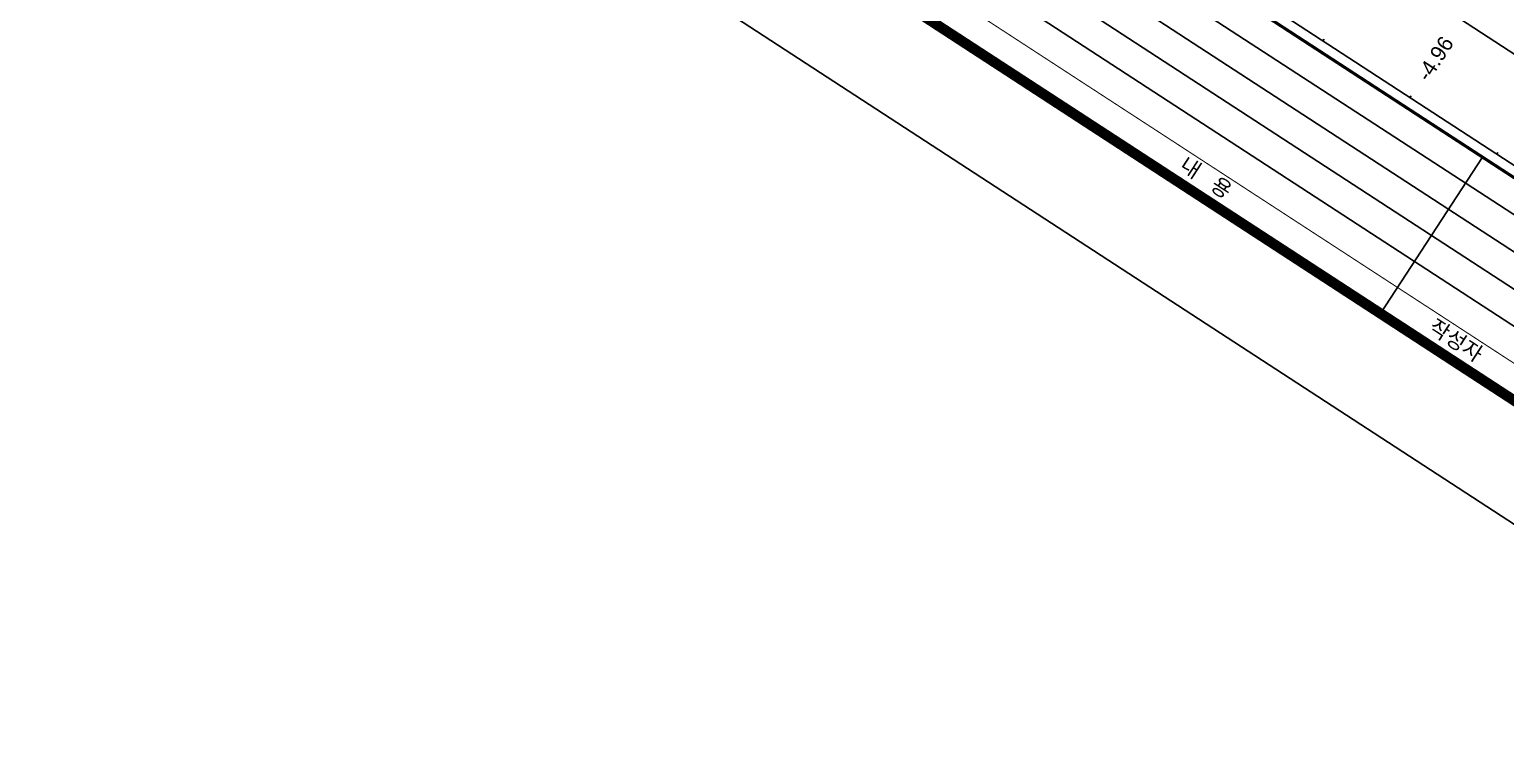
# Model space of a CAD drawing. Header units: millimetres. Extents: x 156921 to 159642, y 477538 to 479586.
# Drawn here: x 157897.3 to 158181.7, y 478223.3 to 478361.2 of the extents above; entities that cross this region are included whole.
import ezdxf
from ezdxf.enums import TextEntityAlignment as Align

# ---------------------------------------------------------------- set-up
doc = ezdxf.new("R2010")
doc.units = ezdxf.units.MM
doc.header["$MEASUREMENT"] = 0
doc.linetypes.add('CONT', pattern=[2, 1, 1])
doc.layers.add('99_가이드라인', color=83, linetype='Continuous', plot=False)
for name, color, linetype in [('CX-BORD-LIN1', 4, 'Continuous'), ('CX-BORD-LIN2', 3, 'Continuous'), ('CX-BORD-TEX3', 6, 'Continuous'), ('WD_일반', 7, 'Continuous'), ('종단_인출선_문자_해치등', 7, 'Continuous')]:
    doc.layers.add(name, color=color, linetype=linetype)
doc.styles.add('HM 8_표 문자', font='BAREUNDOTUMPRO1.TTF')
doc.styles.add('TB_TEXT', font='BAREUNDOTUMPRO1.TTF')
doc.styles.add('TB_WBTXT', font='BareunDotumPro3.ttf')

# ---------------------------------------------------------------- blocks, each defined once
blk = doc.blocks.new('한맥도곽')
at = {"layer": '99_가이드라인'}
blk.add_lwpolyline([(0, 594), (841, 594), (841, 0), (0, 0)], close=True, dxfattribs=at)
at = {"layer": 'CX-BORD-LIN1', "const_width": 2}
blk.add_lwpolyline([(821, 20), (25, 20), (25, 574), (821, 574)], close=True, dxfattribs=at)
at = {"layer": 'CX-BORD-LIN1'}
for points, const_width in [([(821, 56), (25, 56)], 0.6), ([(553, 26), (295, 26)], 0.2)]:
    blk.add_lwpolyline(points, dxfattribs=dict(at, const_width=const_width))
blk.add_lwpolyline([(463, 20), (463, 56)], dxfattribs=at)
at = {"layer": 'CX-BORD-LIN2'}
blk.add_line((553, 50), (295, 50), dxfattribs=at)
for points in [[(553, 44), (295, 44)], [(553, 38), (295, 38)], [(553, 32), (295, 32)]]:
    blk.add_lwpolyline(points, dxfattribs=at)
at = {"layer": 'CX-BORD-LIN1', "style": 'TB_TEXT'}
for tag, height, p in [('TR_RNUM5', 3, (310.11, 52.64)), ('TR_RDAT5', 3.5, (342.5, 53)), ('TR_DGN5', 3.5, (476.12, 53)), ('TR_CHK5', 3.5, (506.12, 53)), ('TR_APP5', 3.5, (536.12, 53)), ('TR_RDAT4', 3.5, (342.5, 47)), ('TR_DGN4', 3.5, (476.12, 47)), ('TR_CHK4', 3.5, (506.12, 47)), ('TR_APP4', 3.5, (536.12, 47)), ('TR_RNUM4', 3, (310.11, 46.64)), ('TR_RDAT3', 3.5, (342.5, 41)), ('TR_DGN3', 3.5, (476.12, 41)), ('TR_CHK3', 3.5, (506.12, 41)), ('TR_APP3', 3.5, (536.12, 41)), ('TR_RNUM3', 3, (310.11, 40.64)), ('TR_RNUM2', 3, (310.11, 34.64)), ('TR_RDAT2', 3.5, (342.5, 35)), ('TR_DGN2', 3.5, (476.12, 35)), ('TR_CHK2', 3.5, (506.12, 35)), ('TR_APP2', 3.5, (536.12, 35)), ('TR_RNUM1', 3, (310.11, 28.64)), ('TR_RDAT1', 3.5, (342.5, 29)), ('TR_DGN1', 3.5, (476.12, 29)), ('TR_CHK1', 3.5, (506.12, 29)), ('TR_APP1', 3.5, (536.12, 29))]:
    blk.add_attdef(tag, text='', height=height, dxfattribs=at).set_placement(p, align=Align.MIDDLE_CENTER)
for tag, p in [('TR_RCON5', (367.3, 53)), ('TR_RCON4', (367.3, 47)), ('TR_RCON3', (367.3, 41)), ('TR_RCON2', (367.3, 35)), ('TR_RCON1', (367.3, 29))]:
    blk.add_attdef(tag, text='', height=3.5, dxfattribs=at).set_placement(p, align=Align.MIDDLE_LEFT)
at = {"layer": 'CX-BORD-LIN2', "style": 'TB_TEXT'}
for tag, p in [('TD_VERSION', (825.5, 68.01)), ('적용표준버전', (825.5, 35))]:
    blk.add_attdef(tag, text='', height=3, rotation=90, dxfattribs=at).set_placement(p, align=Align.MIDDLE_CENTER)
at = {"layer": 'CX-BORD-TEX3', "style": 'TB_TEXT'}
for tag, height, p in [('노선이정', 4.5, (170.03, 51.46)), ('설계공구', 4.5, (568, 51.36)), ('도 면 명', 4.5, (696, 43.19)), ('설 계 사', 4.5, (170, 42.59)), ('시공공구', 4.5, (568, 42.69)), ('시 공 사', 4.5, (170, 33.59)), ('도면축척', 4.5, (568.29, 33.51)), ('건설분야', 4.5, (170, 25.13)), ('건설단계', 4.5, (240, 25.13)), ('도면번호', 4.5, (568.29, 24.79)), ('편철번호', 4.5, (696, 25)), ('개정번호', 3, (310.08, 23.66)), ('날짜', 3, (342.5, 23.66)), ('내   용', 3, (420.5, 23.66)), ('작성자', 3, (478, 23.66)), ('검토자', 3, (508, 23.66)), ('확인자', 3, (538, 23.66))]:
    blk.add_attdef(tag, text='', height=height, dxfattribs=at).set_placement(p, align=Align.MIDDLE)
at = {"layer": 'CX-BORD-TEX3'}
for tag, height, style, p in [('TD_LNDST', 4.5, 'TB_TEXT', (240, 51.5)), ('TD_DSECT', 4.5, 'TB_TEXT', (600.5, 51.5)), ('TD_DDIST', 4.5, 'TB_TEXT', (649.5, 51.5)), ('TD_DNAME_TOP', 4.5, 'TB_TEXT', (766, 50.12)), ('TD_CSECT', 4.5, 'TB_TEXT', (600.5, 42.5)), ('TD_CDIST', 4.5, 'TB_TEXT', (649.5, 42.5)), ('TD_DNAME_MAIN', 6, 'TB_WBTXT', (766, 41.47)), ('TD_CCOMP', 4.5, 'TB_TEXT', (240, 33.59)), ('TD_SCAL', 4.5, 'TB_TEXT', (632, 33.75)), ('TD_DNAME_BOT', 4, 'TB_TEXT', (766, 33.17)), ('TD_FIELD', 4.5, 'TB_TEXT', (205, 25.13)), ('TD_CSTEP', 4.5, 'TB_TEXT', (275.74, 25.13)), ('TD_DWGCODE', 4.5, 'TB_TEXT', (632, 24.79)), ('TD_DWGNO', 4.5, 'TB_TEXT', (766, 25))]:
    blk.add_attdef(tag, text='', height=height, dxfattribs=dict(at, style=style)).set_placement(p, align=Align.MIDDLE_CENTER)
at = {"layer": 'CX-BORD-TEX3', "style": 'TB_TEXT'}
for tag, height, width, p in [('TD_DCOMP', 4.5, 0.85, (240, 42.59)), ('TD_CNAME', 5, 0.8, (90, 27.6))]:
    blk.add_attdef(tag, text='', height=height, dxfattribs=dict(at, width=width)).set_placement(p, align=Align.MIDDLE_CENTER)

msp = doc.modelspace()

# ---------------------------------------------------------------- linework, layer by layer
at = {"layer": 'WD_일반', "color": 55, "linetype": 'CONT'}
for p, q in [((158146.56, 478358.97), (158146.77, 478359.31)), ((158163.31, 478348.06), (158163.53, 478348.4)), ((158180.07, 478337.15), (158180.29, 478337.48))]:
    msp.add_line(p, q, dxfattribs=at)
at = {"layer": 'WD_일반', "color": 55, "linetype": 'CONT', "flags": 128}
for points in [[(157871.23, 478581.23), (158477.93, 478186.14), (158468.1, 478171.06), (157861.41, 478566.15), (157871.23, 478581.23)], [(157861.41, 478566.15), (158468.1, 478171.06), (158458.28, 478155.97), (157851.59, 478551.06), (157861.41, 478566.15)]]:
    msp.add_lwpolyline(points, dxfattribs=at)

# ---------------------------------------------------------------- block references
ref = msp.add_blockref('한맥도곽', (157758.76, 478542.3), dxfattribs=dict(rotation=326.9270375787891))
ref.add_attrib('작성자', '작성자', dxfattribs={"layer": 'CX-BORD-TEX3', "height": 3, "rotation": 326.927, "style": 'TB_TEXT'}).set_placement((158172.23, 478301.28), align=Align.MIDDLE)
ref.add_attrib('내   용', '내   용', dxfattribs={"layer": 'CX-BORD-TEX3', "height": 3, "rotation": 326.927, "style": 'TB_TEXT'}).set_placement((158124.05, 478332.66), align=Align.MIDDLE)

# ---------------------------------------------------------------- texts
at = {"layer": '종단_인출선_문자_해치등', "color": 7, "insert": (158171.94, 478358.55), "char_height": 3, "attachment_point": 9, "rotation": 56.927, "style": 'HM 8_표 문자'}
msp.add_mtext('-4.96', dxfattribs=at)

doc.saveas('drawing.dxf')
